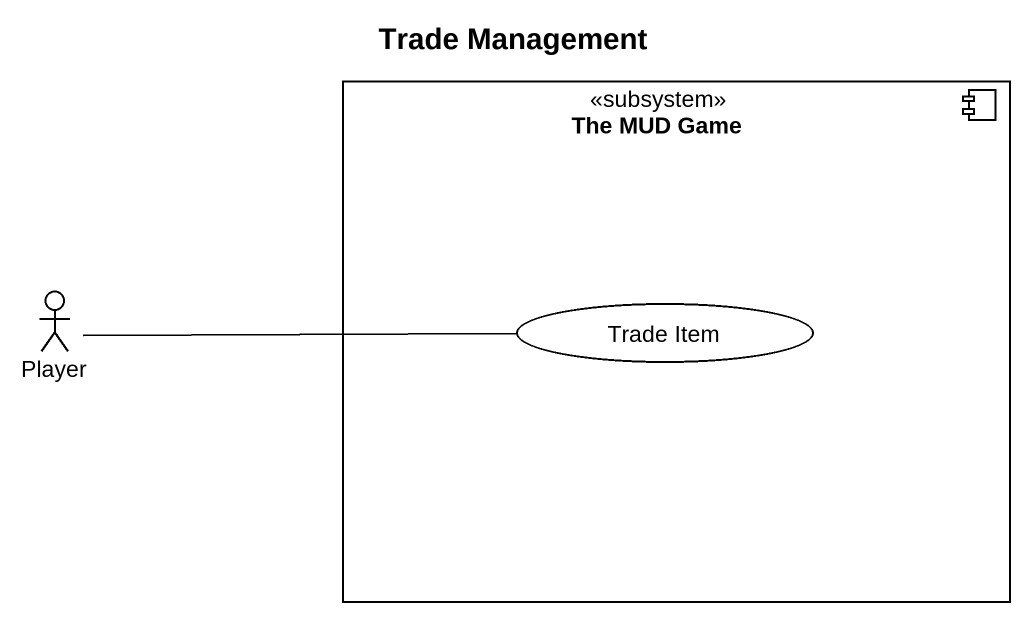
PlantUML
@startuml
title Trade Management
component "The MUD Game" as The_MUD_Game <<subsystem>> {
  usecase "Trade Item" as Trade_Item
}
actor Player
Player -right- Trade_Item
@enduml
